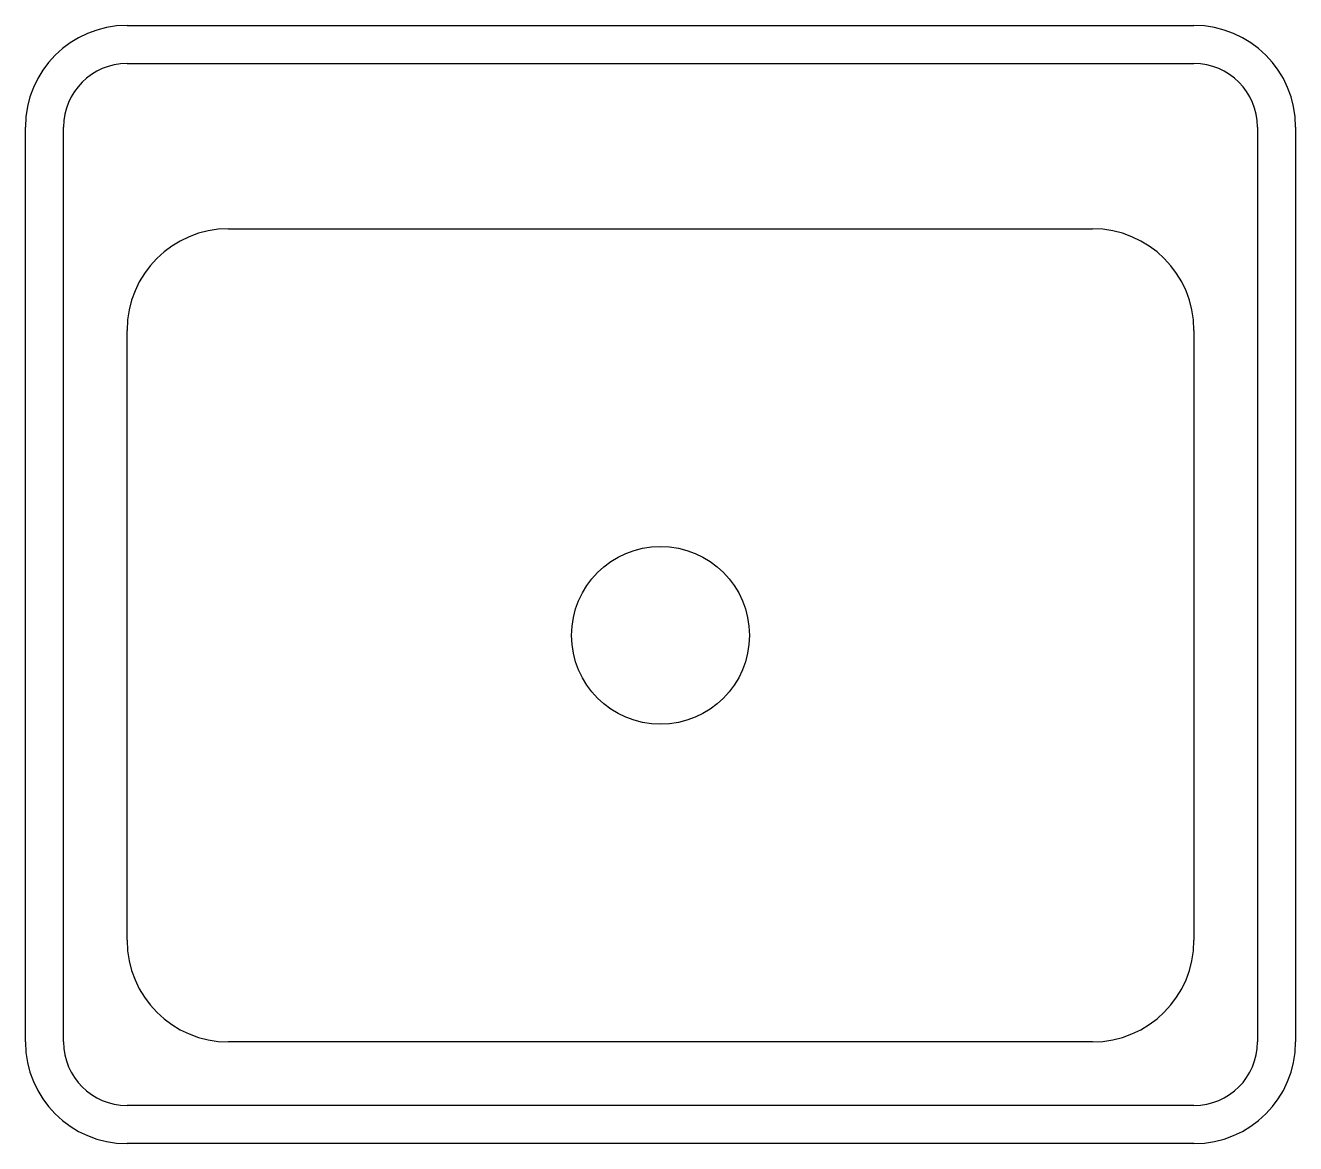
# Model space of a CAD drawing. Extents: x 69.8 to 94.8, y 351.7 to 373.7.
import ezdxf

# ---------------------------------------------------------------- set-up
doc = ezdxf.new("R2010")
doc.units = 0
doc.header["$MEASUREMENT"] = 0
doc.layers.get('0').update_dxf_attribs({"linetype": 'CONTINUOUS'})

msp = doc.modelspace()

# ---------------------------------------------------------------- linework, layer by layer
for p, q in [((71.825, 373.654), (92.825, 373.654)), ((71.825, 372.904), (92.825, 372.904)), ((69.825, 353.654), (69.825, 371.654)), ((70.575, 353.654), (70.575, 371.654)), ((94.075, 371.654), (94.075, 353.654)), ((94.825, 371.654), (94.825, 353.654)), ((73.825, 369.654), (90.825, 369.654)), ((71.825, 355.654), (71.825, 367.654)), ((92.825, 367.654), (92.825, 355.654)), ((90.825, 353.654), (73.825, 353.654)), ((92.825, 352.404), (71.825, 352.404)), ((92.825, 351.654), (71.825, 351.654))]:
    msp.add_line(p, q)
msp.add_circle((82.325, 361.654), 1.75)
for centre, radius, start, end in [((71.825, 371.654), 2, 90, 180), ((92.825, 371.654), 2, 0, 90), ((71.825, 371.654), 1.25, 90, 180), ((92.825, 371.654), 1.25, 0, 90), ((73.825, 367.654), 2, 90, 180), ((90.825, 367.654), 2, 0, 90), ((73.825, 355.654), 2, 180, 270), ((90.825, 355.654), 2, 270, 0), ((71.825, 353.654), 2, 180, 270), ((71.825, 353.654), 1.25, 180, 270), ((92.825, 353.654), 1.25, 270, 0), ((92.825, 353.654), 2, 270, 0)]:
    msp.add_arc(centre, radius, start, end)

doc.saveas('drawing.dxf')
